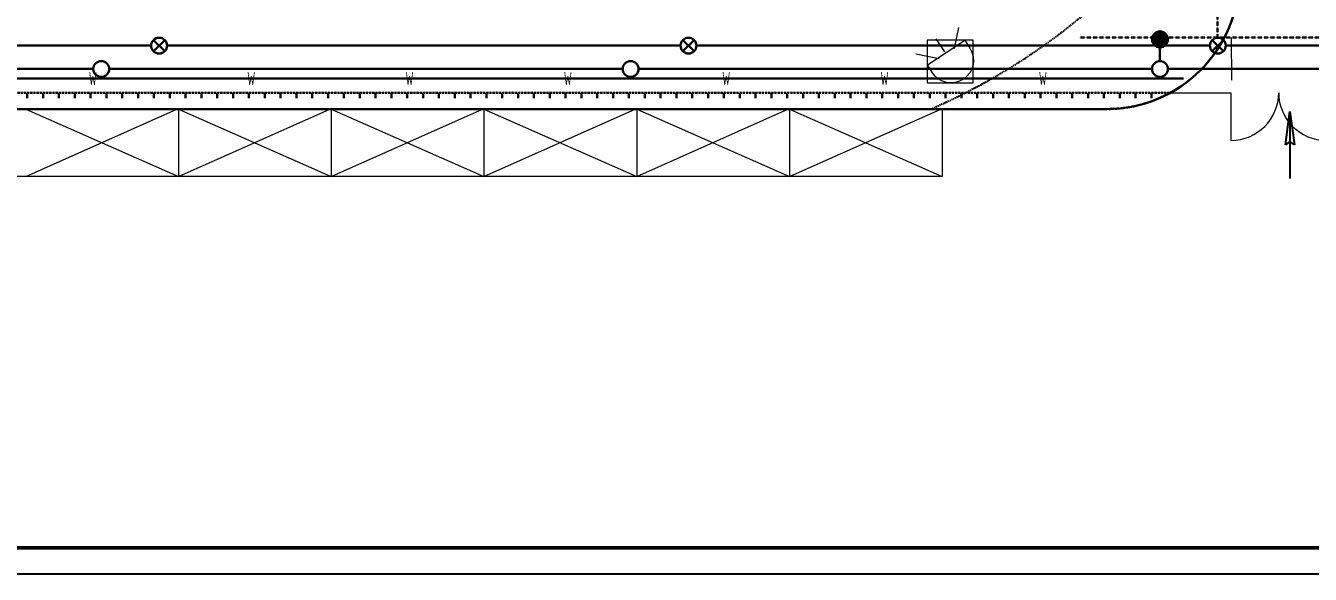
# Model space of a CAD drawing. Header units: millimetres. Extents: x -152693 to 518302, y -31658 to 793547.
# Drawn here: x 275388 to 299728, y 55204 to 65600 of the extents above; entities that cross this region are included whole.
import ezdxf

# ---------------------------------------------------------------- set-up
doc = ezdxf.new("R2010")
doc.units = ezdxf.units.MM
for name, pattern in [('ACAD_ISO02W100', [15, 12, -3]), ('K5LT_BASIC', [0]), ('K5LT_DASHED', [6, 4, -2]), ('K5LT_DASHED_REINFORCED', [6, 4, -2]), ('K5LT_REINFORCED', [0]), ('K5LT_THIN', [0])]:
    doc.linetypes.add(name, pattern=pattern)
doc.layers.add('PDF _ОС забор', color=7, linetype='Continuous', true_color=0x151de9)
doc.layers.add('PDF _Прожектора', color=7, linetype='Continuous')
doc.layers.add('Системный слой', color=7, linetype='Continuous')
doc.layers.add('Несущие линии', color=1, linetype='Continuous', lineweight=50)
doc.styles.get("Standard").update_dxf_attribs({"font": 'arial.ttf'})
picture_1 = doc.add_image_def('image2.png', size_in_pixel=(127, 137))

# ---------------------------------------------------------------- blocks, each defined once
blk = doc.blocks.new('AUDIT_I_150324065046-1195')
at = {"layer": 'Системный слой', "color": 150, "linetype": 'K5LT_THIN'}
for p, q in [((416.75, 248.38), (417.74, 255.88)), ((417.74, 255.88), (418.73, 248.38)), ((417.74, 255.88), (417.74, 240.88)), ((417.74, 249.13), (416.75, 248.38)), ((418.73, 248.38), (417.74, 249.13))]:
    blk.add_line(p, q, dxfattribs=at)
at = {"layer": 'Системный слой'}
for points in [[(417.74, 249.13), (417.74, 255.88), (416.75, 248.38), (417.74, 249.13)], [(418.73, 248.38), (417.74, 255.88), (417.74, 249.13), (418.73, 248.38)]]:
    blk.add_solid(points, dxfattribs=at)
blk = doc.blocks.new('*U192')
at = {"layer": 'Системный слой', "insert": (-304, -125), "char_height": 422.87, "width": 608.87, "attachment_point": 7}
blk.add_mtext('{\\fGOST type A|b0|i0|c204|p2;\\H0.59119x;\\W0.67;\\C7;W}', dxfattribs=at)
blk = doc.blocks.new('*U185')
at = {"color": 0, "linetype": 'ByBlock', "lineweight": -2}
for p in [(21000, 0), (24000, 0), (27000, 0), (30000, 0), (33000, 0), (36000, 0), (39000, 0)]:
    blk.add_blockref('*U192', p, dxfattribs=at)
blk = doc.blocks.new('*U193')
at = {"layer": 'Системный слой', "color": 150, "linetype": 'K5LT_THIN', "lineweight": 30}
blk.add_line((0, -50), (0, 50), dxfattribs=at)
blk = doc.blocks.new('*U194')
at = {"color": 0, "linetype": 'ByBlock', "lineweight": -2}
for p in [(22200, 0), (22500, 0), (22800, 0), (23100, 0), (23400, 0), (23700, 0), (24000, 0), (24300, 0), (24600, 0), (24900, 0), (25200, 0), (25500, 0), (25800, 0), (26100, 0), (26400, 0), (26700, 0), (27000, 0), (27300, 0), (27600, 0), (27900, 0), (28200, 0), (28500, 0), (28800, 0), (29100, 0), (29400, 0), (29700, 0), (30000, 0), (30300, 0), (30600, 0), (30900, 0), (31200, 0), (31500, 0), (31800, 0), (32100, 0), (32400, 0), (32700, 0), (33000, 0), (33300, 0), (33600, 0), (33900, 0), (34200, 0), (34500, 0), (34800, 0), (35100, 0), (35400, 0), (35700, 0), (36000, 0), (36300, 0), (36600, 0), (36900, 0), (37200, 0), (37500, 0), (37800, 0), (38100, 0), (38400, 0), (38700, 0), (39000, 0), (39300, 0), (39600, 0), (39900, 0), (40200, 0), (40500, 0), (40800, 0), (41100, 0), (41400, 0), (41700, 0), (42000, 0), (42300, 0), (42600, 0), (42900, 0), (43200, 0), (43500, 0)]:
    blk.add_blockref('*U193', p, dxfattribs=at)

msp = doc.modelspace()

# ---------------------------------------------------------------- hatches: boundary and pattern name
at = {"layer": 'Системный слой', "lineweight": 30}
h = msp.add_hatch(color=6, dxfattribs=at)
edge = h.paths.add_edge_path()
edge.add_arc((296879.51193, 65340.3507), 150.4482, 180, 360)
edge.add_arc((296879.51193, 65340.3507), 150.4482, 0, 180)

# ---------------------------------------------------------------- linework, layer by layer
at = {"lineweight": 25}
msp.add_lwpolyline([(244601.31998, 114604.16935), (328701.31998, 114604.16935), (328701.31998, 55204.16935), (244601.31998, 55204.16935)], close=True, dxfattribs=at)
at = {"color": 254, "lineweight": 20, "ltscale": 100}
for points in [[(297078.17882, 64329.37315), (298225.23028, 64329.37315), (298225.23028, 63425.62386)], [(275388.1465, 62739.01369), (278253.54394, 64020.12881)], [(275388.1465, 64020.12881), (278282.36933, 62739.01369)], [(278282.36933, 62739.01372), (281147.76677, 64020.12885)], [(278282.36933, 64020.12884), (281176.59216, 62739.01372)], [(278282.36933, 64020.12881), (278282.36933, 62739.01369)], [(281176.59216, 64020.12885), (281176.59216, 62739.01372)], [(281176.59224, 62739.01369), (284041.98968, 64020.12881)], [(281176.59224, 64020.12881), (284070.81507, 62739.01369)], [(284070.81507, 64020.12881), (284070.81507, 62739.01369)], [(284070.81507, 62739.01369), (286936.21251, 64020.12881)], [(284070.81507, 64020.12881), (286965.0379, 62739.01369)], [(286965.0379, 62739.01374), (289830.43534, 64020.12886)], [(286965.0379, 64020.12886), (289859.26073, 62739.01374)], [(286965.0379, 64020.12881), (286965.0379, 62739.01369)], [(289859.26073, 64020.12886), (289859.26073, 62739.01374)], [(289859.26085, 62739.01369), (292724.65829, 64020.12881)], [(289859.26085, 64020.12881), (292753.48368, 62739.01369)], [(292753.48368, 64020.12881), (292753.48368, 62739.01369)]]:
    msp.add_lwpolyline(points, dxfattribs=at)
msp.add_lwpolyline([(255015.12324, 64020.12881), (292753.48368, 64020.12881), (292753.48368, 62739.01369), (255015.12324, 62739.01369)], close=True, dxfattribs=at)
at = {"linetype": 'K5LT_DASHED_REINFORCED', "lineweight": 25, "ltscale": 6}
msp.add_arc((287855.09445, 74855.1043), 11802.79159, 293.36441825, 50.524077257, dxfattribs=at)
at = {"color": 254, "lineweight": 20, "ltscale": 100}
for centre, start, end in [((298225.23028, 64329.37315), 104.283031482, 104.82043056), ((298225.23028, 64329.37315), 270, 0), ((300032.72887, 64329.37315), 180, 270)]:
    msp.add_arc(centre, 903.7493, start, end, dxfattribs=at)
at = {"layer": 'PDF _ОС забор', "lineweight": 0}
msp.add_lwpolyline([(298238.28963, 64565.34733), (298234.65941, 65378.34376)], dxfattribs=at)
at = {"layer": 'PDF _Прожектора', "lineweight": 0}
for points in [[(293062.41745, 65564.11923), (292981.98133, 65170.40559)], [(292634.83597, 65352.44523), (292795.70821, 65102.66991)], [(292253.82277, 65064.56859), (292694.10469, 64979.89899)]]:
    msp.add_lwpolyline(points, dxfattribs=at)
msp.add_lwpolyline([(292567.10029, 64708.95627), (292473.96373, 64857.12807), (293180.95489, 65322.81087), (293278.32493, 65174.63907, -0.9986033526)], format="xyb", close=True, dxfattribs=at)
at = {"layer": 'Несущие линии', "color": 7}
msp.add_lwpolyline([(246601.31998, 55704.16935), (328201.31998, 55704.16935), (328201.31998, 114104.16935), (246601.31998, 114104.16935)], close=True, dxfattribs=at)
at = {"layer": 'Системный слой', "color": 150, "linetype": 'K5LT_DASHED', "lineweight": 30}
msp.add_line((297970.58304, 65371.79871), (297970.58304, 74599.46074), dxfattribs=at)
at = {"layer": 'Системный слой', "color": 150, "linetype": 'K5LT_THIN', "lineweight": 30}
for p, q in [((278022.30321, 65115.05393), (277809.53733, 65327.81981)), ((277809.53733, 65115.05393), (278022.30321, 65327.81981)), ((287839.41703, 65115.05393), (288052.18291, 65327.81981)), ((288052.18291, 65115.05393), (287839.41703, 65327.81981)), ((298082.06261, 65115.05393), (297869.29673, 65327.81981)), ((297869.29673, 65115.05393), (298082.06261, 65327.81981)), ((268036.48876, 65221.43687), (277765.47207, 65221.43687)), ((278066.36846, 65221.43687), (287795.35177, 65221.43687)), ((288096.24817, 65221.43687), (297825.23148, 65221.43687)), ((296879.51193, 64929.51625), (296879.51193, 65189.9025)), ((298126.12787, 65221.43687), (305643.27709, 65221.43687)), ((276669.30433, 64779.06806), (266940.32102, 64779.06806)), ((286699.18403, 64779.06806), (276970.20072, 64779.06806)), ((296729.06373, 64779.06806), (287000.08042, 64779.06806)), ((305199.67989, 64779.06806), (297029.96012, 64779.06806))]:
    msp.add_line(p, q, dxfattribs=at)
at = {"layer": 'Системный слой', "color": 5, "linetype": 'K5LT_DASHED_REINFORCED', "lineweight": 30}
msp.add_line((295358.76531, 65378.34376), (303933.96866, 65378.34376), dxfattribs=at)
at = {"layer": 'Системный слой', "color": 150, "linetype": 'ACAD_ISO02W100', "lineweight": 30, "ltscale": 2}
msp.add_line((252906.99216, 64597.87414), (297327.49179, 64597.87414), dxfattribs=at)
at = {"layer": 'Системный слой', "color": 150, "linetype": 'K5LT_DASHED', "lineweight": 30, "ltscale": 0.5}
msp.add_line((252906.99216, 64329.37315), (297078.17882, 64329.37315), dxfattribs=at)
at = {"layer": 'Системный слой', "color": 7, "linetype": 'K5LT_BASIC', "lineweight": 30}
msp.add_line((295871.85809, 64020.12881), (254113.31289, 64020.12881), dxfattribs=at)
msp.add_line((295871.85809, 64020.12881), (254113.31289, 64020.12881), dxfattribs=at)
at = {"layer": 'Системный слой', "color": 150, "linetype": 'K5LT_THIN', "lineweight": 30}
for centre in [(296879.51193, 65340.3507), (277915.92027, 65221.43687), (287945.79997, 65221.43687), (297975.67967, 65221.43687), (276819.75252, 64779.06806), (286849.63222, 64779.06806), (296879.51193, 64779.06806)]:
    msp.add_circle(centre, 150.4482, dxfattribs=at)
at = {"layer": 'Системный слой', "color": 150, "linetype": 'K5LT_DASHED', "lineweight": 30}
msp.add_arc((295871.85809, 66527.59874), 2507.46993, 270, 0, dxfattribs=at)
at = {"layer": 'Системный слой', "color": 18, "linetype": 'K5LT_REINFORCED', "lineweight": 30, "true_color": 0x000000}
msp.add_arc((295871.85809, 66527.59874), 2507.46993, 270, 0, dxfattribs=at)

# ---------------------------------------------------------------- block references
at = {"color": 254, "lineweight": 20}
for name, p in [('*U185', (255889.90746, 64599.50293)), ('*U194', (253217.25496, 64279.37315))]:
    msp.add_blockref(name, p, dxfattribs=at)
at = {"layer": 'Системный слой', "xscale": 84.57460237318938, "yscale": 84.57460237318938, "zscale": 84.57460237318938}
msp.add_blockref('AUDIT_I_150324065046-1195', (264012.72194, 42333.73866), dxfattribs=at)

# ---------------------------------------------------------------- pictures from other files: only their frames are drawn
at = {"layer": 'PDF _ОС забор', "color": 7, "lineweight": 5}
image = msp.add_image(picture_1, insert=(293337.59365, 65322.81087), size_in_units=(804.3612, 867.8634), rotation=-90, dxfattribs=at)
image.dxf.v_pixel = (-6.33476934, -4e-16)
image.dxf.flags = 15

doc.saveas('drawing.dxf')
